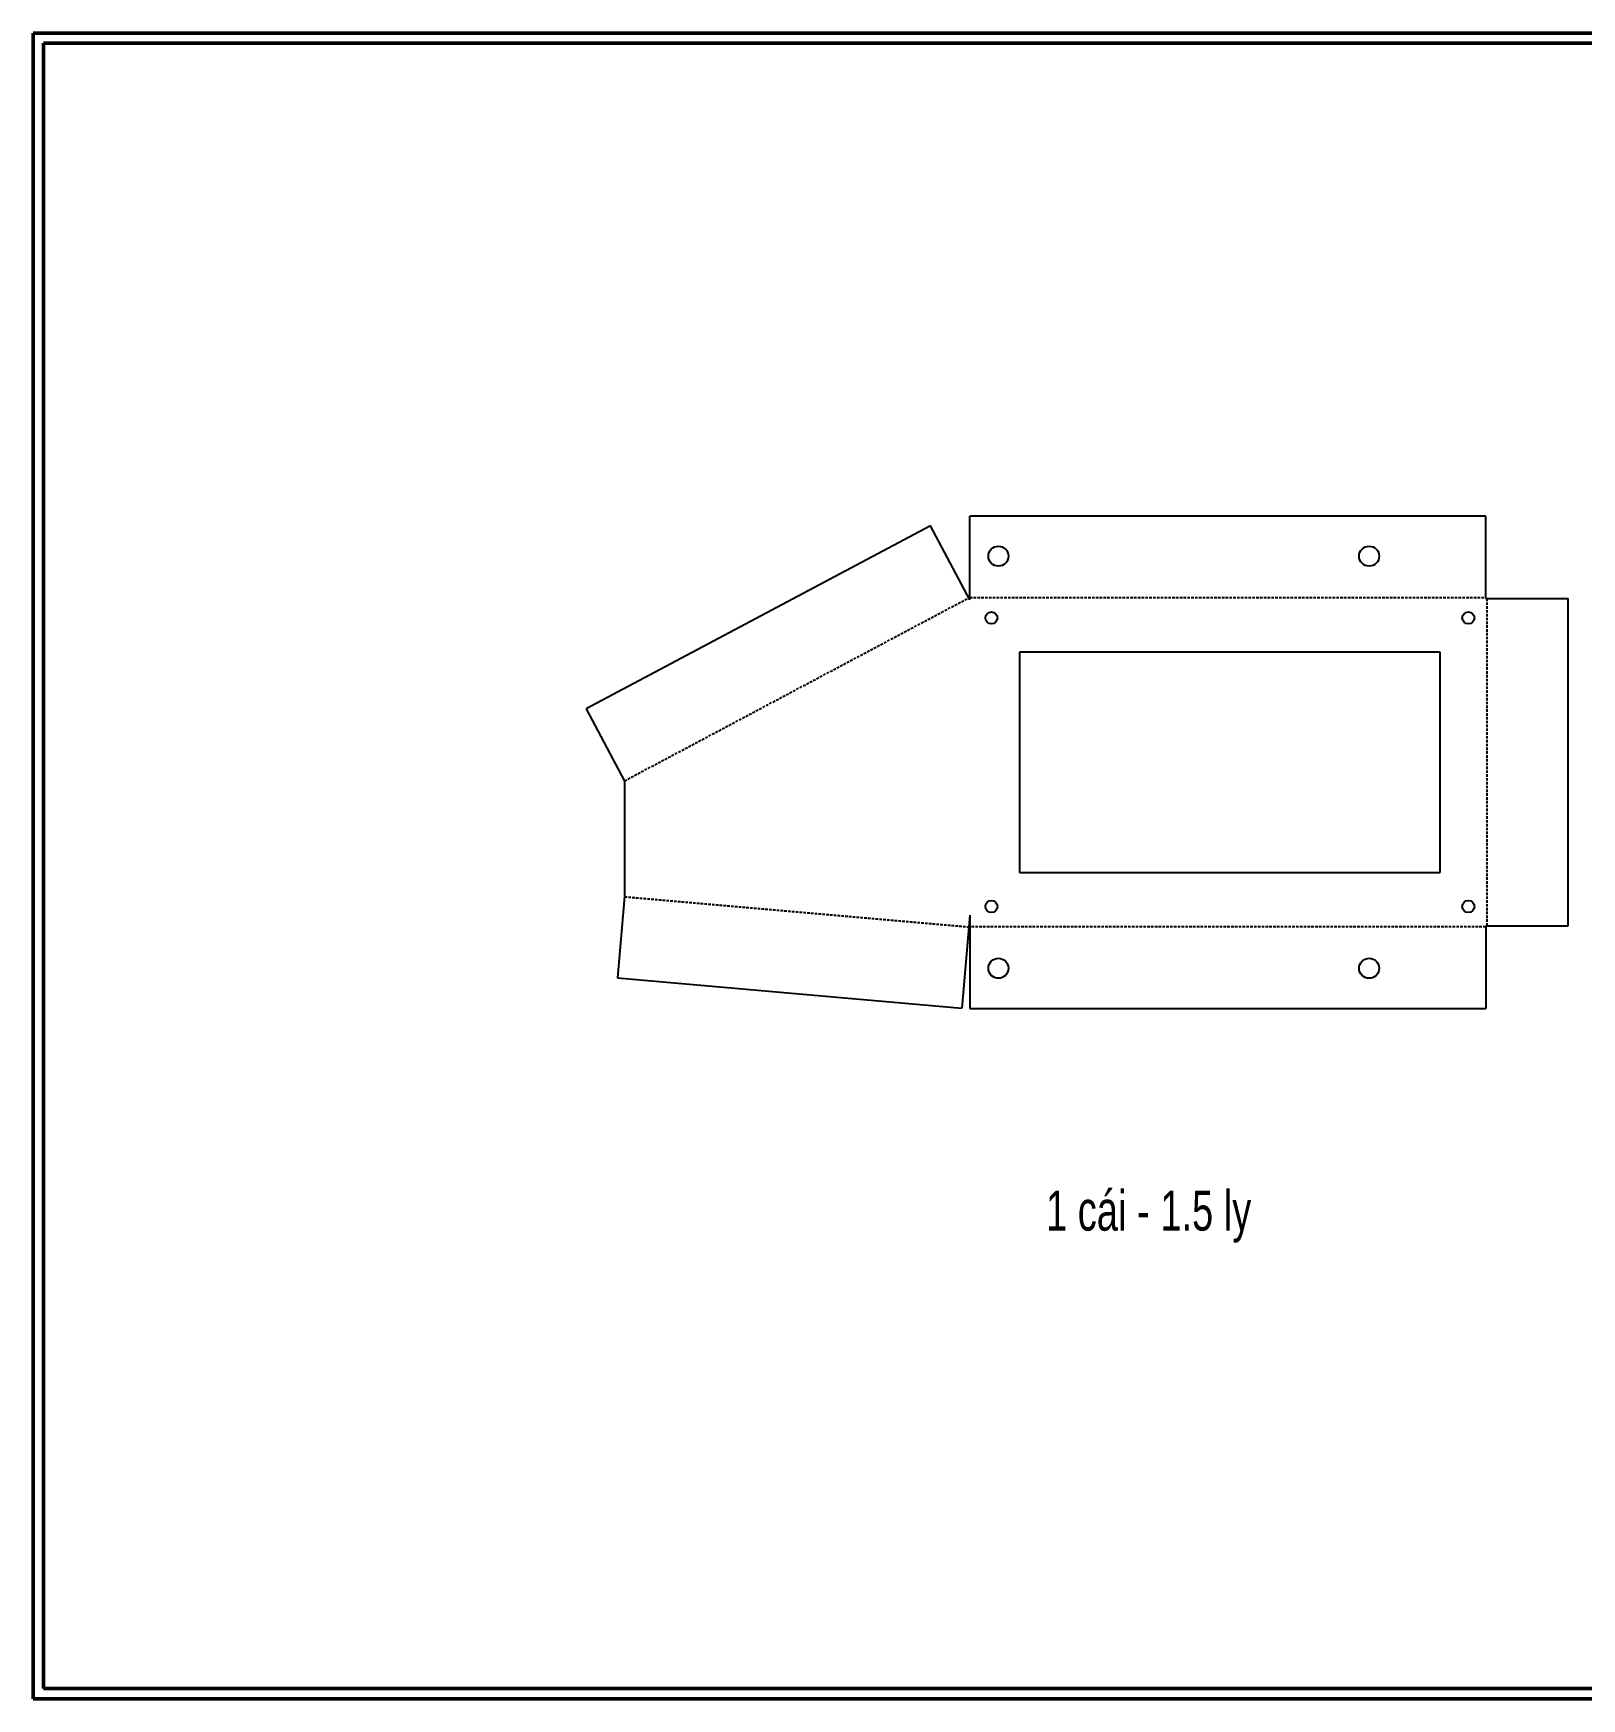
# Model space of a CAD drawing. Header units: millimetres. Extents: x 10 to 1179, y 5 to 836.
# Drawn here: x 10 to 783, y 5 to 836 of the extents above; entities that cross this region are included whole.
import ezdxf

# ---------------------------------------------------------------- set-up
doc = ezdxf.new("R2010")
doc.units = ezdxf.units.MM
doc.linetypes.add('HIDDEN', pattern=[1.905, 1.27, -0.635])
doc.layers.add('SLD-0', color=179, linetype='Continuous', lineweight=50)
doc.styles.add('SLDTEXTSTYLE1', font='TXT', dxfattribs={"width": 0.710611})

msp = doc.modelspace()

# ---------------------------------------------------------------- linework, layer by layer
at = {"color": 7, "linetype": 'Continuous', "lineweight": 25}
for p, q in [((457.61, 590.23), (285.84, 498.9)), ((477.26, 553.28), (457.61, 590.23)), ((477.26, 553.28), (477.26, 595.13)), ((734.65, 595.13), (477.26, 595.13)), ((734.65, 553.96), (734.65, 595.13)), ((734.65, 553.96), (775.82, 553.96)), ((775.82, 390.66), (775.82, 553.96)), ((712, 527.31), (502, 527.31)), ((502, 527.31), (502, 417.31)), ((712, 417.31), (712, 527.31)), ((285.84, 498.9), (305, 462.85)), ((305, 462.85), (305, 405.36)), ((502, 417.31), (712, 417.31)), ((305, 405.36), (301.44, 364.69)), ((477.25, 396.04), (473.19, 349.67)), ((477.25, 396.04), (477.25, 349.49)), ((734.65, 390.66), (775.82, 390.66)), ((734.65, 390.66), (734.65, 349.49)), ((301.44, 364.69), (473.19, 349.67)), ((477.25, 349.49), (734.65, 349.49))]:
    msp.add_line(p, q, dxfattribs=at)
at = {"color": 7, "linetype": 'HIDDEN'}
for p, q in [((304.93, 463), (476.7, 554.33)), ((477.26, 554.47), (734.65, 554.47)), ((735.16, 553.96), (735.16, 390.66)), ((304.99, 405.2), (476.74, 390.17)), ((734.65, 390.15), (477.25, 390.15))]:
    msp.add_line(p, q, dxfattribs=at)
at = {"color": 7, "linetype": 'Continuous', "lineweight": 25}
for centre, radius in [((491.5, 575.13), 5), ((676.5, 575.13), 5), ((488, 544.31), 3), ((726, 544.31), 3), ((488, 400.31), 3), ((726, 400.31), 3), ((491.5, 369.49), 5), ((676.5, 369.49), 5)]:
    msp.add_circle(centre, radius, dxfattribs=at)
at = {"layer": 'SLD-0'}
for p, q in [((9.97, 836.04), (1178.97, 836.04)), ((9.97, 5.04), (9.97, 836.04)), ((14.97, 10.04), (14.97, 831.04)), ((14.97, 831.04), (1173.97, 831.04)), ((1173.97, 10.04), (14.97, 10.04)), ((1178.97, 5.04), (9.97, 5.04))]:
    msp.add_line(p, q, dxfattribs=at)

# ---------------------------------------------------------------- texts
at = {"insert": (515.25, 258.59), "char_height": 20, "attachment_point": 1, "style": 'SLDTEXTSTYLE1'}
msp.add_mtext_dynamic_manual_height_columns('1 cái - 1.5 ly', width=150.515, gutter_width=17.5, heights=[0], dxfattribs=at)

doc.saveas('drawing.dxf')
